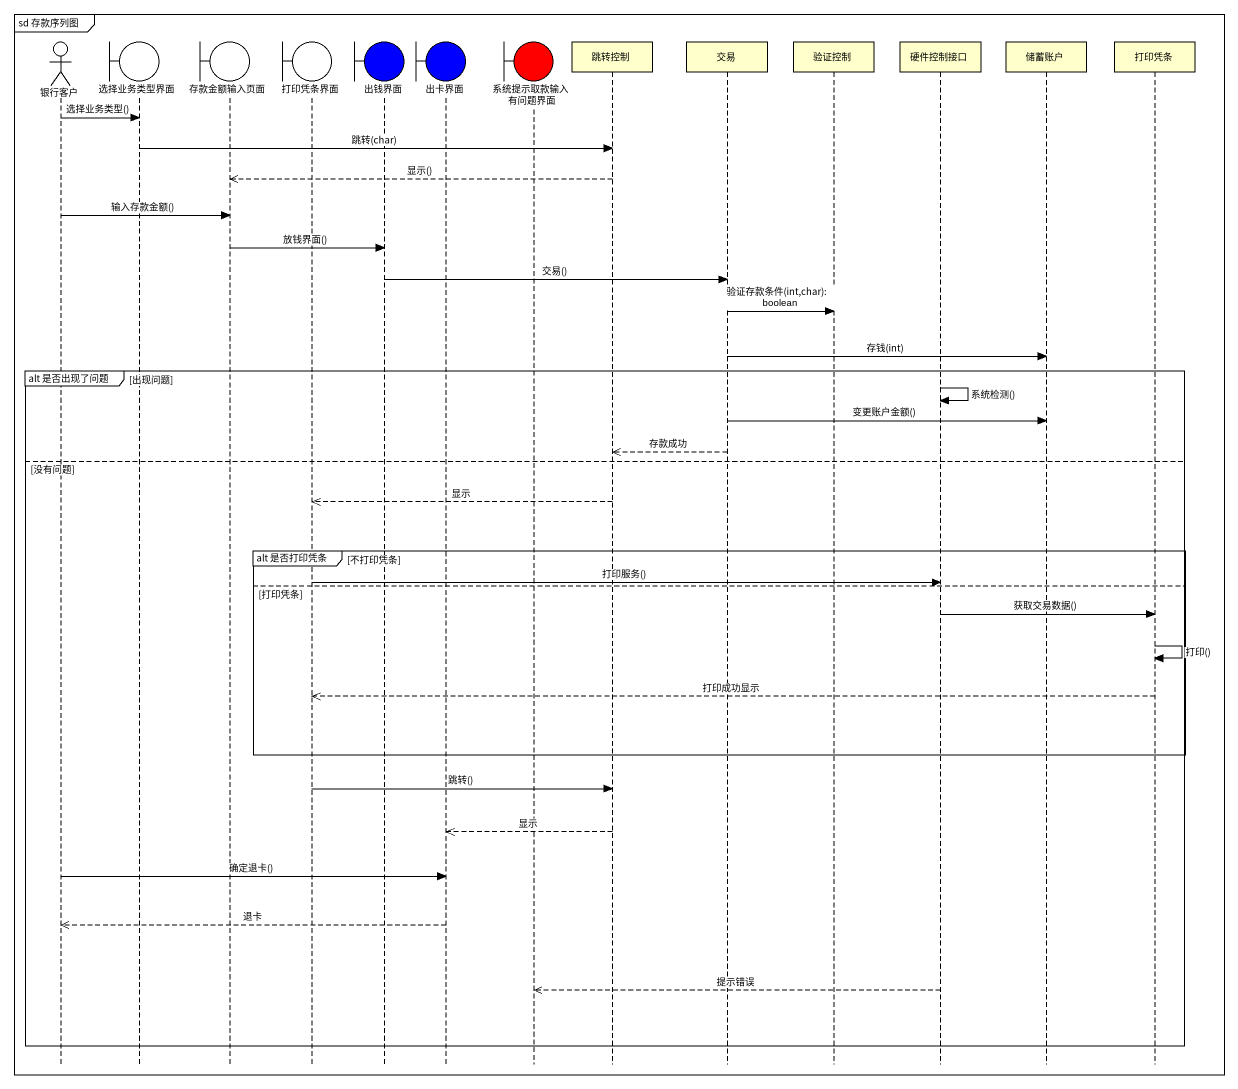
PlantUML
@startuml
mainframe sd 存款序列图
hide footbox
actor 银行客户
boundary 选择业务类型界面
boundary 存款金额输入页面
boundary 打印凭条界面
boundary 出钱界面 #0000FF
boundary 出卡界面 #0000FF
boundary 系统提示取款输入有问题界面 #FF0000
participant 跳转控制
participant 交易
participant 验证控制
participant 硬件控制接口
participant 储蓄账户
participant 打印凭条

银行客户 -> 选择业务类型界面 : 选择业务类型()
选择业务类型界面 -> 跳转控制 : 跳转(char)
跳转控制 -->> 存款金额输入页面 : 显示()
银行客户 -> 存款金额输入页面 : 输入存款金额()
存款金额输入页面 -> 出钱界面 : 放钱界面()
出钱界面 -> 交易 : 交易()
交易 -> 验证控制 : 验证存款条件(int,char): boolean
交易 -> 储蓄账户 : 存钱(int)
group alt 是否出现了问题 [出现问题]
  硬件控制接口 -> 硬件控制接口 : 系统检测()
  交易 -> 储蓄账户 : 变更账户金额()
  交易 -->> 跳转控制 : 存款成功
else 没有问题
  跳转控制 -->> 打印凭条界面 : 显示
  group alt 是否打印凭条 [不打印凭条]
    打印凭条界面 -> 硬件控制接口 : 打印服务()
  else 打印凭条
    硬件控制接口 -> 打印凭条 : 获取交易数据()
    打印凭条 -> 打印凭条 : 打印()
    打印凭条 -->> 打印凭条界面 : 打印成功显示
  end
  打印凭条界面 -> 跳转控制 : 跳转()
  跳转控制 -->> 出卡界面 : 显示
  银行客户 -> 出卡界面 : 确定退卡()
  出卡界面 -->> 银行客户 : 退卡
  硬件控制接口 -->> 系统提示取款输入有问题界面 : 提示错误
end
@enduml
